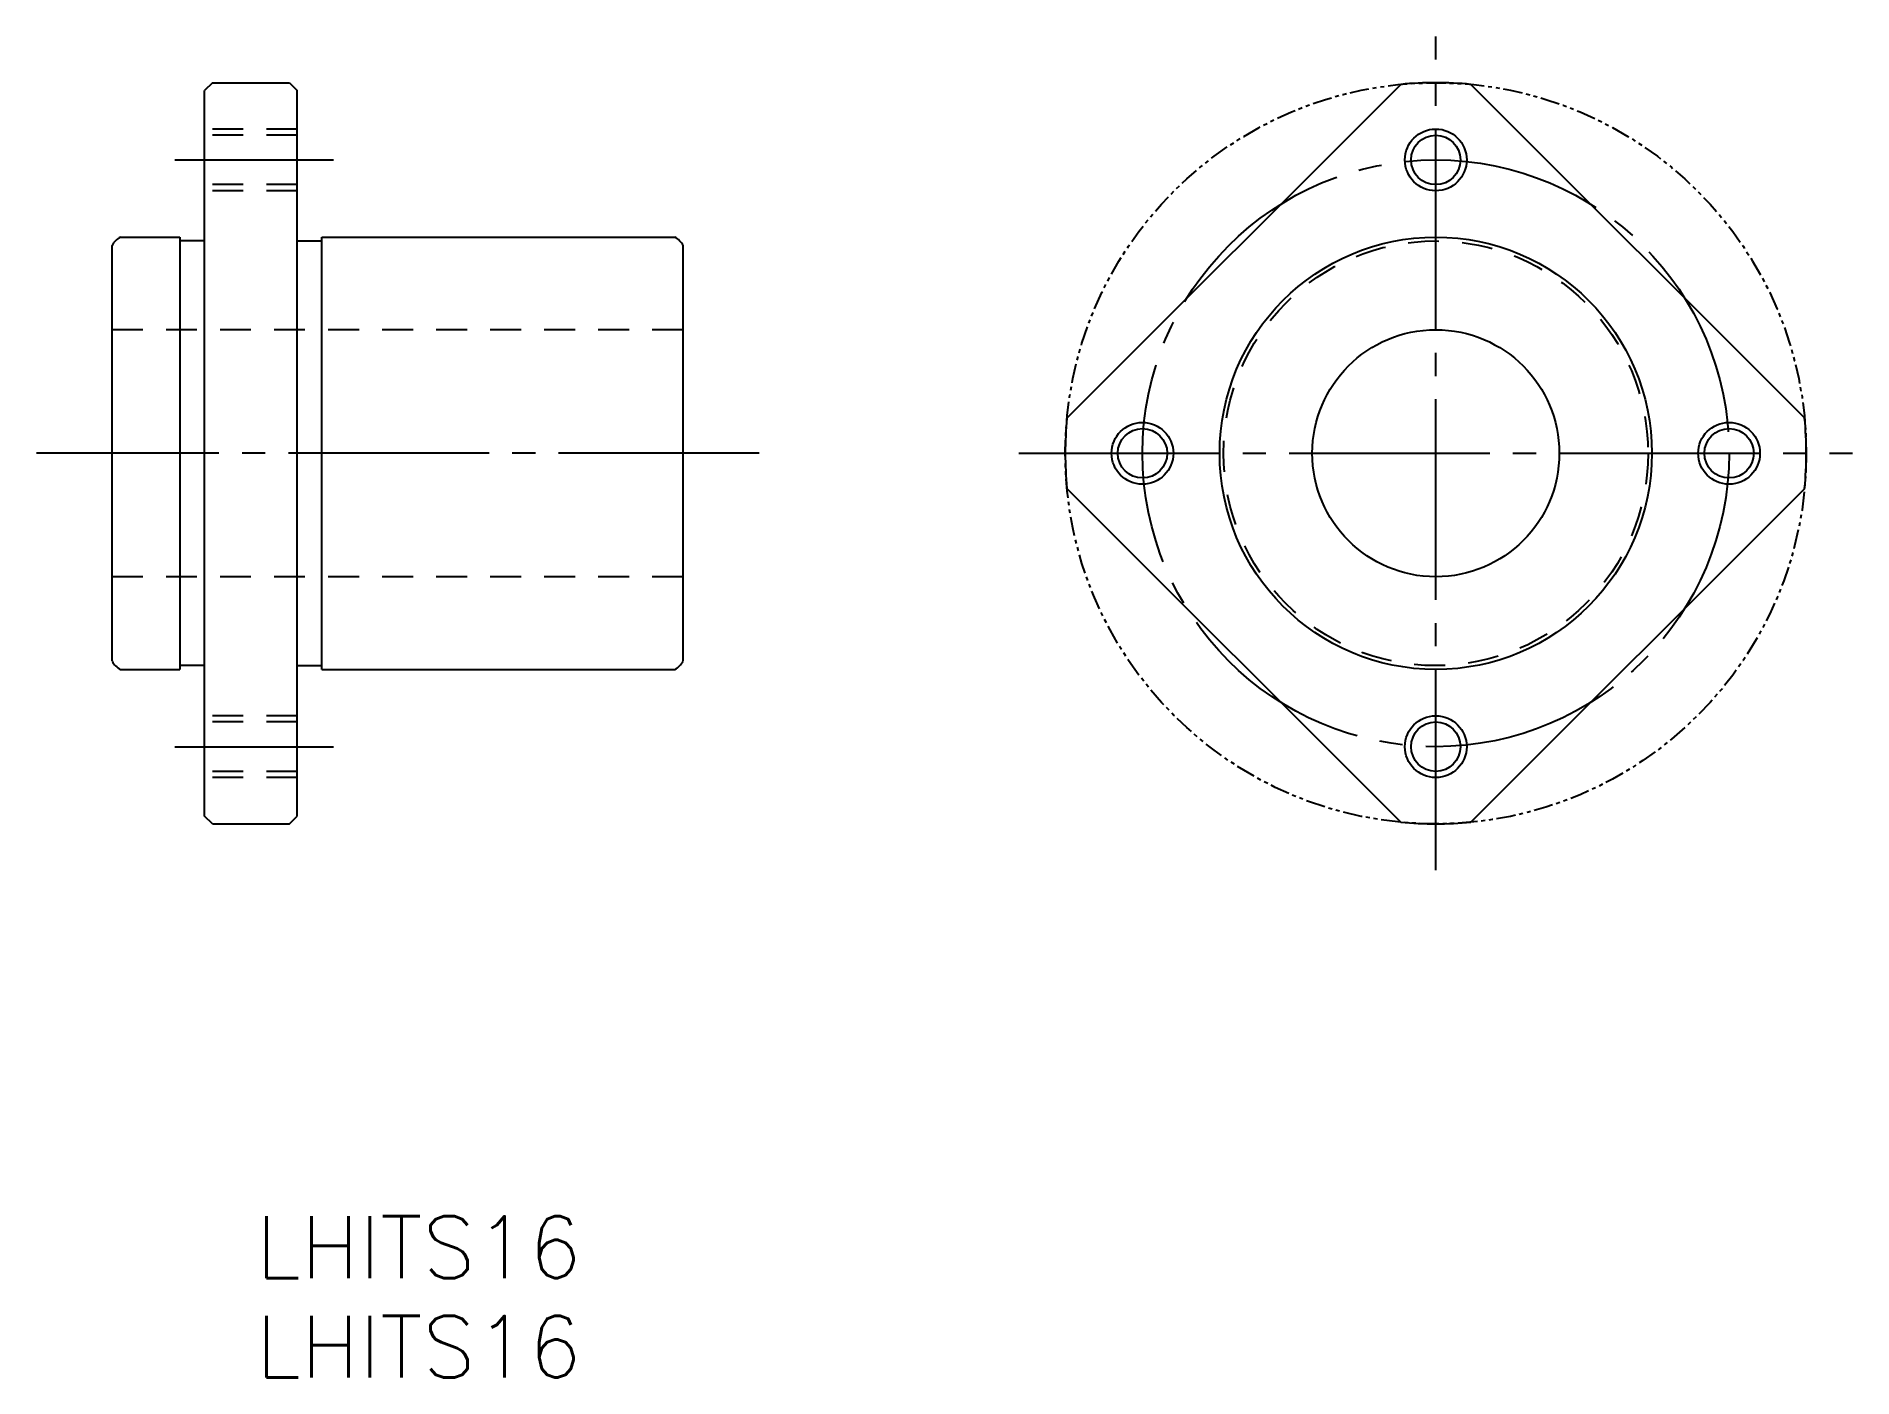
# Model space of a CAD drawing. Extents: x 405 to 522, y 200 to 287.
import ezdxf

# ---------------------------------------------------------------- set-up
doc = ezdxf.new("R2010")
doc.units = 0
for name, pattern in [('CENTER', [17.5, 13, -1.5, 1.5, -1.5]), ('DASHED', [3.5, 2, -1.5]), ('PHANTOM', [2.5, 1.25, -0.25, 0.25, -0.25, 0.25, -0.25])]:
    doc.linetypes.add(name, pattern=pattern)
doc.layers.get('0').update_dxf_attribs({"linetype": 'CONTINUOUS'})
doc.layers.add('CENTER', color=1, linetype='CENTER')
doc.styles.get("Standard").update_dxf_attribs({"font": 'txt.shx', "bigfont": '@extfont2.shx'})

msp = doc.modelspace()

# ---------------------------------------------------------------- linework, layer by layer
at = {"color": 7, "linetype": 'CONTINUOUS'}
for p, q in [((416.21, 283.97), (415.71, 283.47)), ((416.21, 283.97), (421.21, 283.97)), ((421.21, 283.97), (421.71, 283.47)), ((493.19, 283.86), (471.57, 262.24)), ((519.36, 262.24), (497.73, 283.86)), ((415.71, 236.47), (415.71, 283.47)), ((421.71, 236.47), (421.71, 283.47)), ((409.71, 246.52), (409.71, 273.43)), ((410.25, 273.97), (414.11, 273.97)), ((414.11, 273.97), (414.11, 245.97)), ((415.71, 273.72), (414.11, 273.72)), ((421.71, 273.72), (423.31, 273.72)), ((423.31, 273.97), (446.16, 273.97)), ((423.31, 245.97), (423.31, 273.97)), ((446.71, 246.52), (446.71, 273.43)), ((493.19, 236.08), (471.57, 257.7)), ((519.36, 257.7), (497.73, 236.08)), ((410.25, 245.97), (414.11, 245.97)), ((415.71, 246.22), (414.11, 246.22)), ((421.71, 246.22), (423.31, 246.22)), ((423.31, 245.97), (446.16, 245.97)), ((416.21, 235.97), (415.71, 236.47)), ((416.21, 235.97), (421.21, 235.97)), ((421.21, 235.97), (421.71, 236.47))]:
    msp.add_line(p, q, dxfattribs=at)
at = {"color": 3, "linetype": 'DASHED'}
for p, q in [((421.71, 280.97), (415.71, 280.97)), ((421.71, 280.57), (415.71, 280.57)), ((421.71, 277.37), (415.71, 277.37)), ((421.71, 276.97), (415.71, 276.97)), ((446.71, 267.97), (409.71, 267.97)), ((446.71, 251.97), (409.71, 251.97)), ((421.71, 242.97), (415.71, 242.97)), ((421.71, 242.57), (415.71, 242.57)), ((421.71, 239.37), (415.71, 239.37)), ((421.71, 238.97), (415.71, 238.97))]:
    msp.add_line(p, q, dxfattribs=at)
at = {"color": 3, "linetype": 'PHANTOM'}
msp.add_circle((495.46, 259.97), 24, dxfattribs=at)
at = {"color": 3, "linetype": 'CONTINUOUS'}
for centre in [(495.46, 278.97), (476.46, 259.97), (514.46, 259.97), (495.46, 240.97)]:
    msp.add_circle(centre, 2, dxfattribs=at)
at = {"color": 7, "linetype": 'CONTINUOUS'}
for centre, radius in [((495.46, 278.97), 1.6), ((495.46, 259.97), 14), ((495.46, 259.97), 8), ((476.46, 259.97), 1.6), ((514.46, 259.97), 1.6), ((495.46, 240.97), 1.6)]:
    msp.add_circle(centre, radius, dxfattribs=at)
at = {"color": 3, "linetype": 'DASHED'}
msp.add_circle((495.46, 259.97), 13.75, dxfattribs=at)
at = {"color": 7, "linetype": 'CONTINUOUS'}
for centre, radius, start, end in [((495.46, 259.97), 24, 84.5712, 95.4288), ((410.86, 272.82), 1.3, 117.7958, 152.2042), ((445.56, 272.82), 1.3, 27.7958, 62.2042), ((495.46, 259.97), 24, 174.5712, 185.4288), ((495.46, 259.97), 24, 354.5712, 5.4288), ((410.86, 247.12), 1.3, 207.7958, 242.2042), ((445.56, 247.12), 1.3, 297.7958, 332.2042), ((495.46, 259.97), 24, 264.5712, 275.4288)]:
    msp.add_arc(centre, radius, start, end, dxfattribs=at)
at = {"layer": 'CENTER', "color": 1, "linetype": 'CENTER'}
for p, q in [((495.46, 232.97), (495.46, 286.97)), ((413.79, 278.97), (424.05, 278.97)), ((451.64, 259.97), (404.81, 259.97)), ((468.46, 259.97), (522.46, 259.97)), ((413.79, 240.97), (424.05, 240.97))]:
    msp.add_line(p, q, dxfattribs=at)
msp.add_circle((495.46, 259.97), 19, dxfattribs=at)

# ---------------------------------------------------------------- texts
at = {"color": 7, "linetype": 'CONTINUOUS'}
for p in [(419.03, 206.56), (419.03, 200.11)]:
    msp.add_text('LHITS16', height=4, dxfattribs=at).set_placement(p)

doc.saveas('drawing.dxf')
